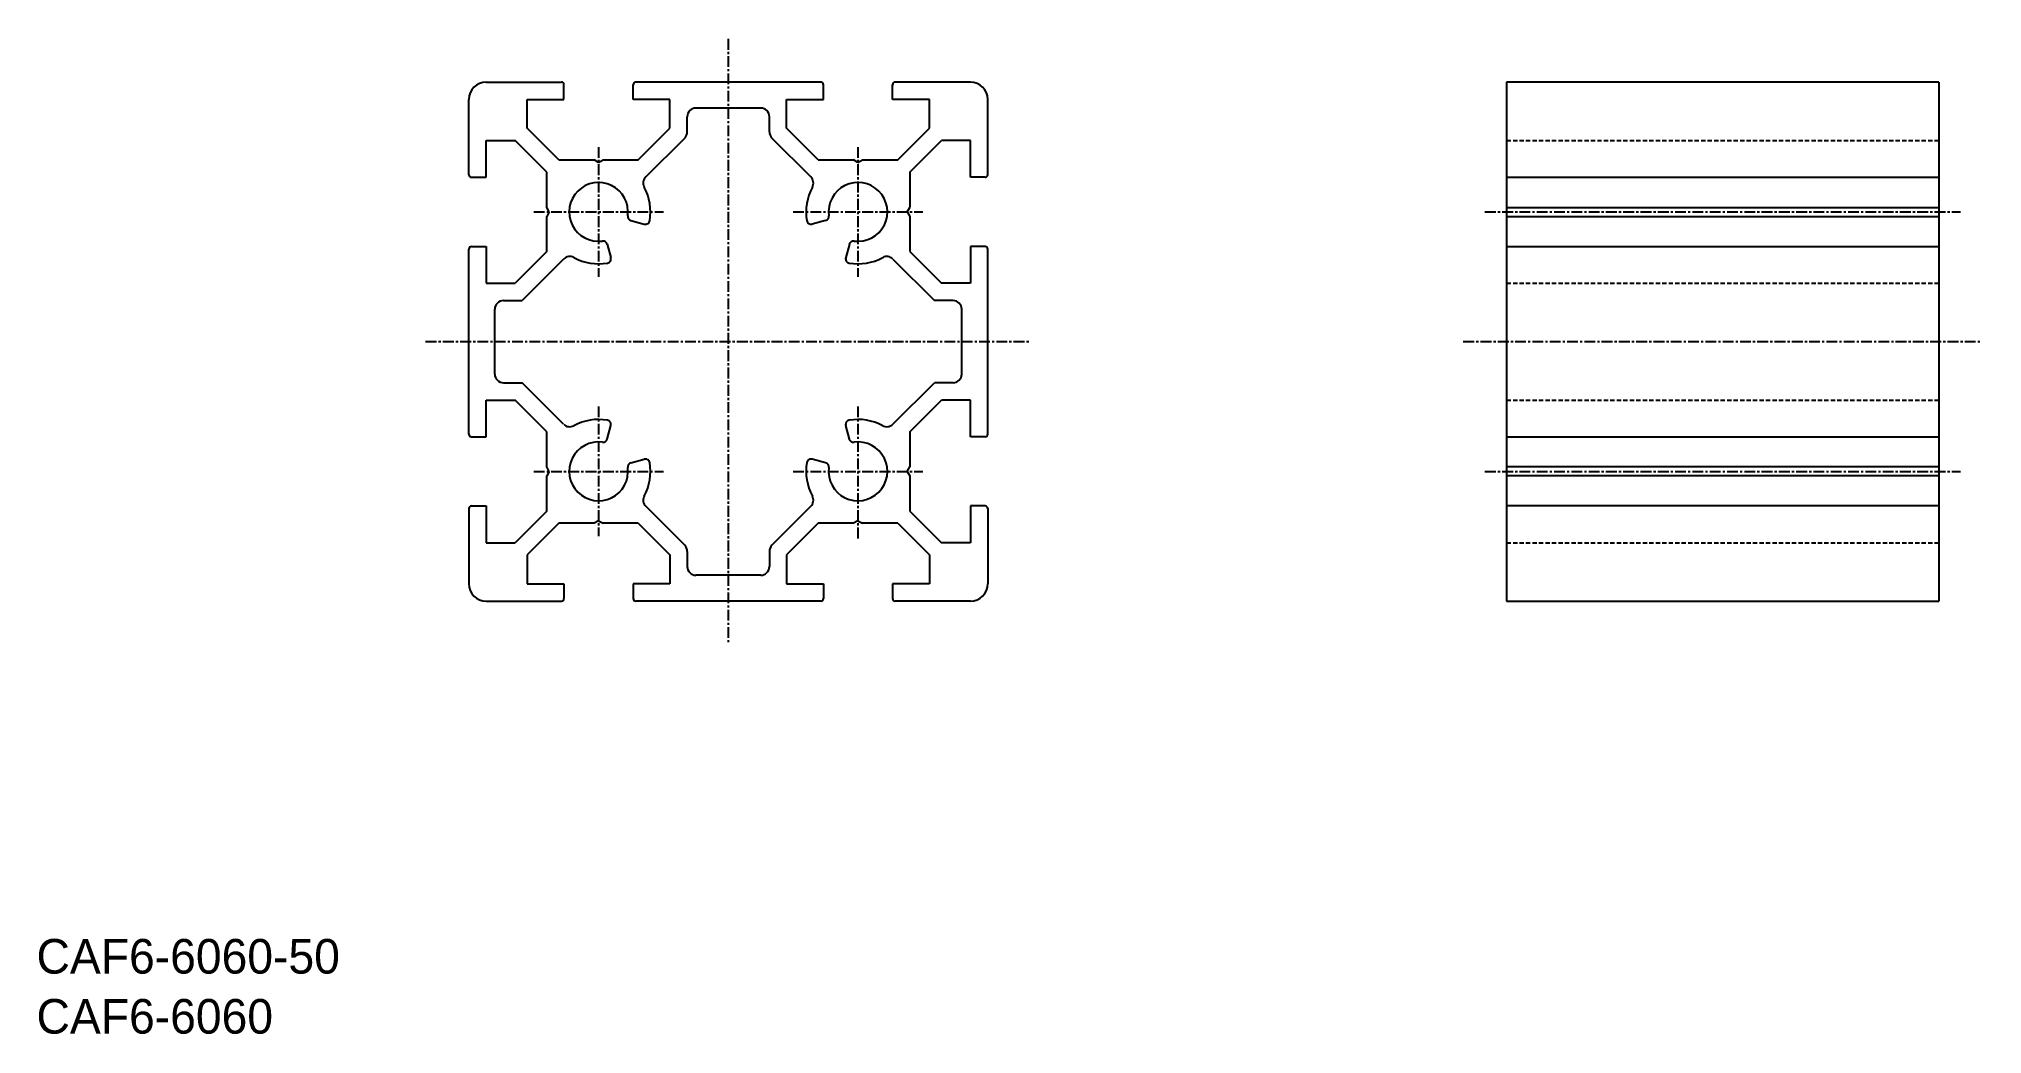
# Model space of a CAD drawing. Extents: x 0 to 225, y 0 to 115.
import ezdxf

# ---------------------------------------------------------------- set-up
doc = ezdxf.new("R2010")
doc.units = 0
doc.linetypes.add('CENTER', pattern=[2, 1.25, -0.25, 0.25, -0.25])
doc.linetypes.add('DASHED', pattern=[0.75, 0.5, -0.25])
doc.layers.get('0').update_dxf_attribs({"linetype": 'CONTINUOUS'})
doc.layers.add('CENTER', color=1, linetype='CENTER')

msp = doc.modelspace()

# ---------------------------------------------------------------- linework, layer by layer
at = {"color": 7, "linetype": 'CONTINUOUS'}
for p, q in [((50, 99.3), (50, 108)), ((52, 110), (60.7, 110)), ((56.75, 108), (61, 108)), ((56.75, 104.66), (56.75, 108)), ((61, 108), (61, 109.7)), ((69, 108), (69, 109.7)), ((73.25, 108), (69, 108)), ((90.7, 110), (69.3, 110)), ((73.25, 104.66), (73.25, 108)), ((86.75, 108), (91, 108)), ((86.75, 104.66), (86.75, 108)), ((91, 108), (91, 109.7)), ((99, 108), (99, 109.7)), ((103.25, 108), (99, 108)), ((108, 110), (99.3, 110)), ((103.25, 104.66), (103.25, 108)), ((110, 99.3), (110, 108)), ((170, 110), (170, 50)), ((220, 110), (170, 110)), ((220, 110), (220, 50)), ((75.25, 104.25), (75.25, 106)), ((83.75, 107), (76.25, 107)), ((84.75, 104.25), (84.75, 106)), ((60.41, 101), (56.75, 104.66)), ((69.59, 101), (73.25, 104.66)), ((70.45, 99.04), (74.96, 103.54)), ((89.55, 99.04), (85.04, 103.54)), ((90.41, 101), (86.75, 104.66)), ((99.59, 101), (103.25, 104.66)), ((52, 103.25), (55.34, 103.25)), ((52, 99), (52, 103.25)), ((59, 99.59), (55.34, 103.25)), ((101, 99.59), (104.66, 103.25)), ((108, 103.25), (104.66, 103.25)), ((108, 99), (108, 103.25)), ((50.3, 99), (52, 99)), ((59, 95.52), (59, 99.59)), ((60.41, 101), (64.48, 101)), ((65, 100.7), (64.48, 101)), ((65, 100.7), (65.52, 101)), ((65.52, 101), (69.59, 101)), ((90.41, 101), (94.48, 101)), ((95, 100.7), (94.48, 101)), ((95, 100.7), (95.52, 101)), ((95.52, 101), (99.59, 101)), ((101, 99.59), (101, 95.52)), ((109.7, 99), (108, 99)), ((170, 99), (220, 99)), ((59.3, 95), (59, 95.52)), ((59.3, 95), (59, 94.48)), ((59, 90.41), (59, 94.48)), ((100.7, 95), (101, 95.52)), ((100.7, 95), (101, 94.48)), ((101, 94.48), (101, 90.41)), ((170, 95.52), (220, 95.52)), ((170, 94.48), (220, 94.48)), ((68.74, 94), (70.29, 93.58)), ((91.26, 94), (89.71, 93.58)), ((50, 69.3), (50, 90.7)), ((50.3, 91), (52, 91)), ((52, 91), (52, 86.75)), ((59, 90.41), (55.34, 86.75)), ((66, 91.26), (66.42, 89.71)), ((94, 91.26), (93.58, 89.71)), ((101, 90.41), (104.66, 86.75)), ((108, 91), (108, 86.75)), ((109.7, 91), (108, 91)), ((110, 69.3), (110, 90.7)), ((170, 91), (220, 91)), ((60.96, 89.55), (56.16, 84.75)), ((99.04, 89.55), (103.84, 84.75)), ((52, 86.75), (55.34, 86.75)), ((108, 86.75), (104.66, 86.75)), ((53, 76.25), (53, 83.75)), ((54, 84.75), (56.16, 84.75)), ((106, 84.75), (103.84, 84.75)), ((107, 76.25), (107, 83.75)), ((50, 80), (50, 80)), ((50, 74.65), (50, 74.65)), ((54, 75.25), (56.16, 75.25)), ((60.96, 70.45), (56.16, 75.25)), ((99.04, 70.45), (103.84, 75.25)), ((106, 75.25), (103.84, 75.25)), ((52, 73.25), (55.34, 73.25)), ((52, 69), (52, 73.25)), ((59, 69.59), (55.34, 73.25)), ((101, 69.59), (104.66, 73.25)), ((108, 73.25), (104.66, 73.25)), ((108, 69), (108, 73.25)), ((66, 68.74), (66.42, 70.29)), ((94, 68.74), (93.58, 70.29)), ((50.3, 69), (52, 69)), ((59, 65.52), (59, 69.59)), ((101, 69.59), (101, 65.52)), ((109.7, 69), (108, 69)), ((170, 69), (220, 69)), ((59.3, 65), (59, 65.52)), ((68.74, 66), (70.29, 66.42)), ((91.26, 66), (89.71, 66.42)), ((100.7, 65), (101, 65.52)), ((220, 65.52), (170, 65.52)), ((59.3, 65), (59, 64.48)), ((59, 60.41), (59, 64.48)), ((100.7, 65), (101, 64.48)), ((101, 64.48), (101, 60.41)), ((220, 64.48), (170, 64.48)), ((50, 60.7), (50, 52)), ((50.3, 61), (52, 61)), ((52, 61), (52, 56.75)), ((70.45, 60.96), (74.96, 56.46)), ((89.55, 60.96), (85.04, 56.46)), ((108, 61), (108, 56.75)), ((109.7, 61), (108, 61)), ((110, 60.7), (110, 52)), ((220, 61), (170, 61)), ((59, 60.41), (55.34, 56.75)), ((60.41, 59), (56.75, 55.34)), ((64.48, 59), (60.41, 59)), ((65, 59.3), (64.48, 59)), ((65, 59.3), (65.52, 59)), ((69.59, 59), (65.52, 59)), ((69.59, 59), (73.25, 55.34)), ((90.41, 59), (86.75, 55.34)), ((94.48, 59), (90.41, 59)), ((95, 59.3), (94.48, 59)), ((95, 59.3), (95.52, 59)), ((99.59, 59), (95.52, 59)), ((99.59, 59), (103.25, 55.34)), ((101, 60.41), (104.66, 56.75)), ((52, 56.75), (55.34, 56.75)), ((108, 56.75), (104.66, 56.75)), ((56.75, 55.34), (56.75, 52)), ((73.25, 55.34), (73.25, 52)), ((75.25, 55.75), (75.25, 54)), ((84.75, 55.75), (84.75, 54)), ((86.75, 55.34), (86.75, 52)), ((103.25, 55.34), (103.25, 52)), ((56.75, 52), (61, 52)), ((61, 52), (61, 50.3)), ((73.25, 52), (69, 52)), ((69, 52), (69, 50.3)), ((83.75, 53), (76.25, 53)), ((86.75, 52), (91, 52)), ((91, 52), (91, 50.3)), ((103.25, 52), (99, 52)), ((99, 52), (99, 50.3)), ((52, 50), (60.7, 50)), ((90.7, 50), (69.3, 50)), ((108, 50), (99.3, 50)), ((170, 50), (220, 50))]:
    msp.add_line(p, q, dxfattribs=at)
at = {"color": 3, "linetype": 'DASHED'}
for p, q in [((170, 103.25), (220, 103.25)), ((170, 86.75), (220, 86.75)), ((170, 73.25), (220, 73.25)), ((170, 56.75), (220, 56.75))]:
    msp.add_line(p, q, dxfattribs=at)
at = {"color": 7, "linetype": 'CONTINUOUS'}
for centre, radius, start, end in [((52, 108), 2, 90, 180), ((60.7, 109.7), 0.3, 360, 90), ((69.3, 109.7), 0.3, 90, 180), ((90.7, 109.7), 0.3, 360, 90), ((99.3, 109.7), 0.3, 90, 180), ((108, 108), 2, 0, 90), ((76.25, 106), 1, 90, 180), ((83.75, 106), 1, 0, 90), ((74.25, 104.25), 1, 315, 0), ((85.75, 104.25), 1, 180, 225), ((50.3, 99.3), 0.3, 180, 270), ((71.16, 98.33), 1, 135, 208.3985), ((88.84, 98.33), 1, 331.6015, 45), ((109.7, 99.3), 0.3, 270, 360), ((65, 95), 3.4, 352.3659, 277.6341), ((65, 95), 6, 350.2159, 28.3985), ((95, 95), 6, 151.6015, 189.7841), ((95, 95), 3.4, 262.3659, 187.6341), ((68.87, 94.48), 0.5, 172.3659, 255), ((91.13, 94.48), 0.5, 285, 7.6341), ((70.42, 94.07), 0.5, 255, 350.2159), ((89.58, 94.07), 0.5, 189.7841, 285), ((50.3, 90.7), 0.3, 90, 180), ((65.52, 91.13), 0.5, 15, 97.6341), ((94.48, 91.13), 0.5, 82.3659, 165), ((109.7, 90.7), 0.3, 360, 90), ((61.67, 88.84), 1, 61.6015, 135), ((65, 95), 6, 241.6015, 279.7841), ((65.93, 89.58), 0.5, 279.7841, 15), ((94.07, 89.58), 0.5, 165, 260.2159), ((95, 95), 6, 260.2159, 298.3985), ((98.33, 88.84), 1, 45, 118.3985), ((54, 83.75), 1, 90, 180), ((106, 83.75), 1, 0, 90), ((54, 76.25), 1, 180, 270), ((106, 76.25), 1, 270, 0), ((61.67, 71.16), 1, 225, 298.3985), ((65, 65), 6, 80.2159, 118.3985), ((65.93, 70.42), 0.5, 345, 80.2159), ((94.07, 70.42), 0.5, 99.7841, 195), ((95, 65), 6, 61.6015, 99.7841), ((98.33, 71.16), 1, 241.6015, 315), ((50.3, 69.3), 0.3, 180, 270), ((65, 65), 3.4, 82.3659, 7.6341), ((65.52, 68.87), 0.5, 262.3659, 345), ((95, 65), 3.4, 172.3659, 97.6341), ((94.48, 68.87), 0.5, 195, 277.6341), ((109.7, 69.3), 0.3, 270, 0), ((68.87, 65.52), 0.5, 105, 187.6341), ((65, 65), 6, 331.6015, 9.7841), ((70.42, 65.93), 0.5, 9.7841, 105), ((95, 65), 6, 170.2159, 208.3985), ((89.58, 65.93), 0.5, 75, 170.2159), ((91.13, 65.52), 0.5, 352.3659, 75), ((50.3, 60.7), 0.3, 90, 180), ((71.16, 61.67), 1, 151.6015, 225), ((88.84, 61.67), 1, 315, 28.3985), ((109.7, 60.7), 0.3, 0, 90), ((74.25, 55.75), 1, 0, 45), ((85.75, 55.75), 1, 135, 180), ((76.25, 54), 1, 180, 270), ((83.75, 54), 1, 270, 0), ((52, 52), 2, 180, 270), ((108, 52), 2, 270, 360), ((60.7, 50.3), 0.3, 270, 0), ((69.3, 50.3), 0.3, 180, 270), ((90.7, 50.3), 0.3, 270, 0), ((99.3, 50.3), 0.3, 180, 270)]:
    msp.add_arc(centre, radius, start, end, dxfattribs=at)
at = {"layer": 'CENTER', "color": 1, "linetype": 'CENTER'}
for p, q in [((80, 115), (80, 45)), ((65, 102.5), (65, 87.5)), ((95, 102.5), (95, 87.5)), ((57.5, 95), (72.5, 95)), ((87.5, 95), (102.5, 95)), ((167.5, 95), (222.5, 95)), ((45, 80), (115, 80)), ((165, 80), (225, 80)), ((65, 72.5), (65, 57.5)), ((95, 72.5), (95, 57)), ((57.5, 65), (72.5, 65)), ((87.5, 65), (102.5, 65)), ((167.5, 65), (222.5, 65))]:
    msp.add_line(p, q, dxfattribs=at)

# ---------------------------------------------------------------- texts
at = {"color": 7, "linetype": 'CONTINUOUS'}
for s, p in [('CAF6-6060-50', (0, 6.94)), ('CAF6-6060', (0, 0))]:
    msp.add_text(s, height=4, dxfattribs=at).set_placement(p)

doc.saveas('drawing.dxf')
